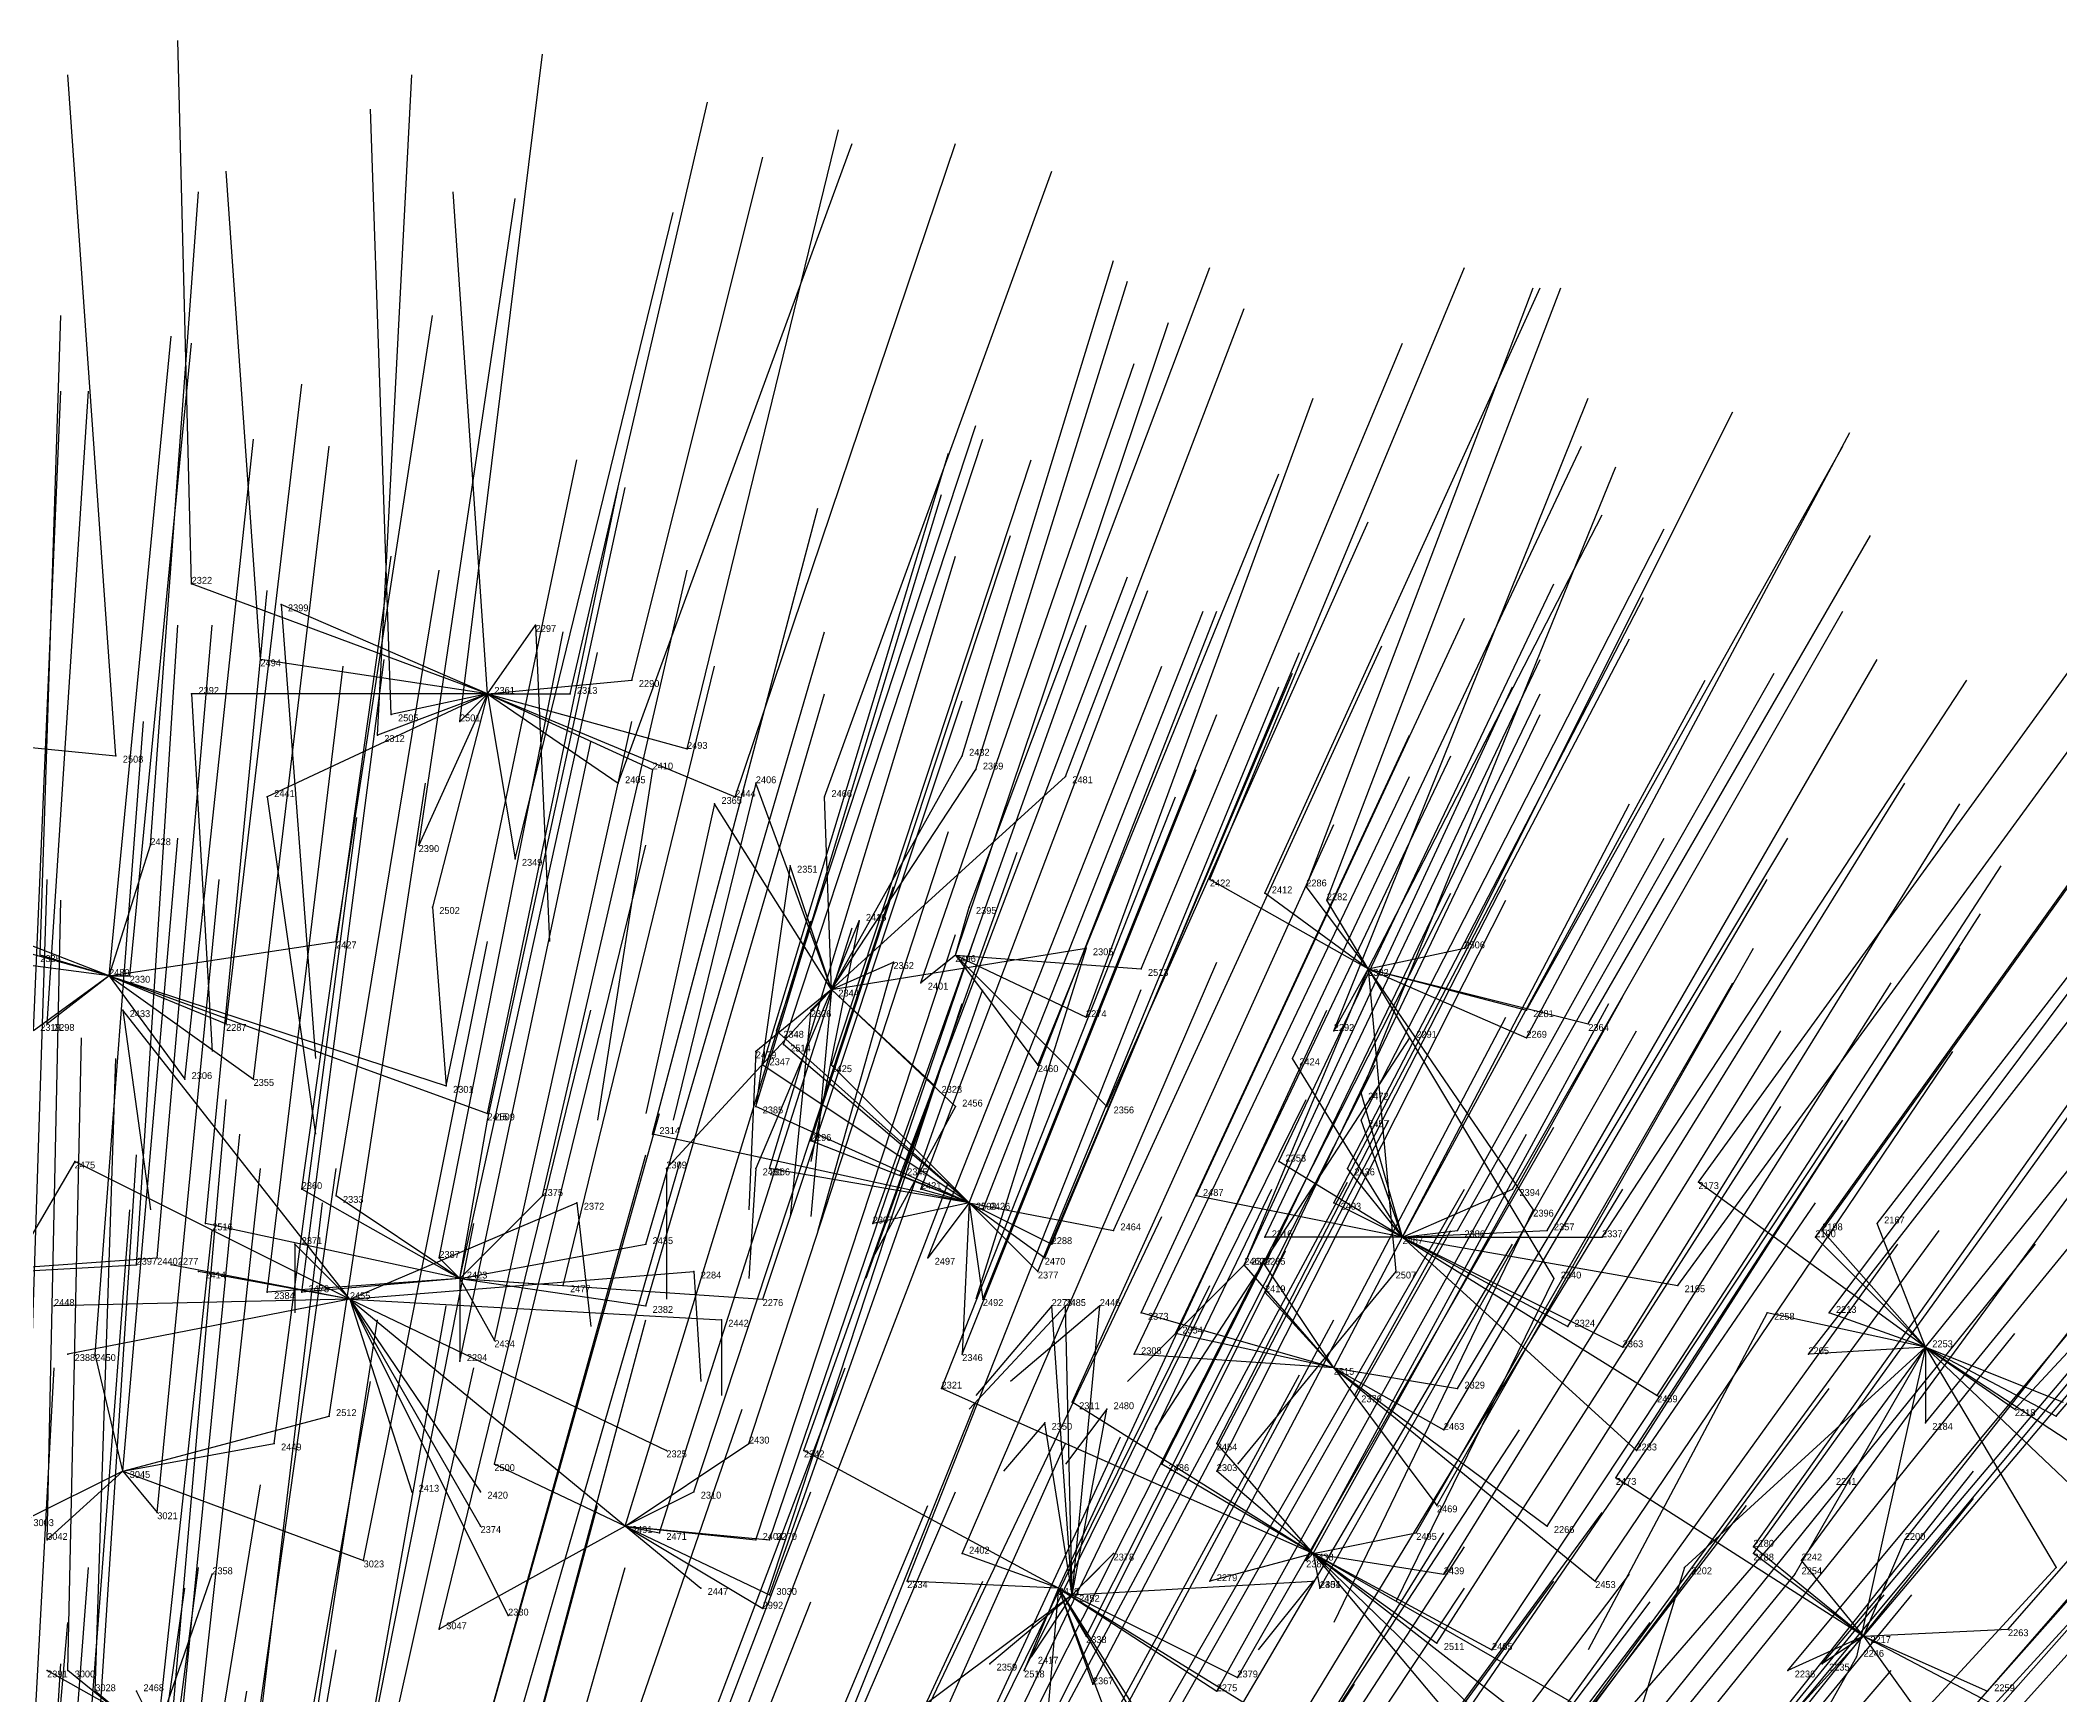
# Model space of a CAD drawing. Extents: x -0.5 to 0.59, y -0.5 to 0.58.
# Drawn here: x 0.021 to 0.3145, y 0.3355 to 0.576 of the extents above; entities that cross this region are included whole.
import ezdxf

# ---------------------------------------------------------------- set-up
doc = ezdxf.new("R2010")
doc.units = 0
for name, color, linetype in [('Facilities', 3, 'CONTINUOUS'), ('Facilities_lines', 3, 'CONTINUOUS'), ('Normals', 1, 'CONTINUOUS'), ('Source_points', 5, 'CONTINUOUS'), ('Text', 3, 'CONTINUOUS')]:
    doc.layers.add(name, color=color, linetype=linetype)

msp = doc.modelspace()

# ---------------------------------------------------------------- linework, layer by layer
at = {"layer": 'Facilities', "color": 3}
for p in [(0.086, 0.481, -1.222), (0.154, 0.443, -1.171), (0.214, 0.441, -1.25), (0.031, 0.44, -1.103), (0.136, 0.438, -1.25), (0.156, 0.407, -1.09), (0.219, 0.402, -1.144), (0.082, 0.396, -1.011), (0.066, 0.393, -1.25), (0.295, 0.386, -1.216), (0.209, 0.383, -1.089), (0.033, 0.368, -0.923), (0.106, 0.36, -0.939), (0.206, 0.356, -1.028), (0.169, 0.351, -0.973), (0.171, 0.35, -1.25), (0.286, 0.344, -1.119)]:
    msp.add_point(p, dxfattribs=at)
at = {"layer": 'Facilities_lines', "color": 3}
for p, q in [((0.086, 0.481, -1.222), (0.043, 0.497, -1.25)), ((0.086, 0.481, -1.222), (0.056, 0.494, -1.25)), ((0.086, 0.481, -1.222), (0.093, 0.491, -1.25)), ((0.086, 0.481, -1.222), (0.053, 0.486, -1.222)), ((0.086, 0.481, -1.222), (0.107, 0.483, -1.237)), ((0.086, 0.481, -1.222), (0.043, 0.481, -1.25)), ((0.086, 0.481, -1.222), (0.054, 0.466, -1.25)), ((0.086, 0.481, -1.222), (0.07, 0.475, -1.2)), ((0.086, 0.481, -1.222), (0.072, 0.478, -1.208)), ((0.086, 0.481, -1.222), (0.076, 0.459, -1.163)), ((0.086, 0.481, -1.222), (0.078, 0.45, -1.25)), ((0.086, 0.481, -1.222), (0.082, 0.477, -1.21)), ((0.086, 0.481, -1.222), (0.09, 0.457, -1.164)), ((0.086, 0.481, -1.222), (0.098, 0.481, -1.228)), ((0.086, 0.481, -1.222), (0.105, 0.468, -1.199)), ((0.086, 0.481, -1.222), (0.11, 0.47, -1.25)), ((0.086, 0.481, -1.222), (0.122, 0.466, -1.205)), ((0.086, 0.481, -1.222), (0.115, 0.473, -1.218)), ((-0.009, 0.476, -1.19), (0.032, 0.472, -1.182)), ((0.136, 0.438, -1.25), (0.155, 0.472, -1.242)), ((0.136, 0.438, -1.25), (0.157, 0.47, -1.24)), ((0.136, 0.438, -1.25), (0.125, 0.468, -1.25)), ((0.136, 0.438, -1.25), (0.17, 0.469, -1.247)), ((0.136, 0.438, -1.25), (0.119, 0.465, -1.25)), ((0.136, 0.438, -1.25), (0.135, 0.466, -1.214)), ((0.031, 0.44, -1.103), (0.037, 0.459, -1.151)), ((0.136, 0.438, -1.25), (0.13, 0.456, -1.25)), ((0.031, 0.44, -1.103), (-0.005, 0.454, -1.134)), ((0.214, 0.441, -1.25), (0.191, 0.454, -1.231)), ((0.214, 0.441, -1.25), (0.199, 0.452, -1.236)), ((0.214, 0.441, -1.25), (0.205, 0.453, -1.243)), ((0.154, 0.443, -1.171), (0.156, 0.45, -1.191)), ((0.214, 0.441, -1.25), (0.208, 0.451, -1.242)), ((0.031, 0.44, -1.103), (-0.022, 0.447, -1.119)), ((0.031, 0.44, -1.103), (0.006, 0.447, -1.117)), ((0.136, 0.438, -1.25), (0.14, 0.448, -1.25)), ((0.031, 0.44, -1.103), (0.064, 0.445, -1.123)), ((0.136, 0.438, -1.25), (0.173, 0.444, -1.25)), ((0.214, 0.441, -1.25), (0.228, 0.444, -1.248)), ((0.031, 0.44, -1.103), (0.021, 0.443, -1.108)), ((0.136, 0.438, -1.25), (0.145, 0.442, -1.25)), ((0.154, 0.443, -1.171), (0.149, 0.439, -1.158)), ((0.154, 0.443, -1.171), (0.173, 0.434, -1.169)), ((0.154, 0.443, -1.171), (0.176, 0.421, -1.14)), ((0.154, 0.443, -1.171), (0.166, 0.427, -1.145)), ((0.154, 0.443, -1.171), (0.181, 0.441, -1.192)), ((0.214, 0.441, -1.25), (0.196, 0.398, -1.25)), ((0.214, 0.441, -1.25), (0.209, 0.432, -1.2)), ((0.214, 0.441, -1.25), (0.237, 0.431, -1.23)), ((0.214, 0.441, -1.25), (0.237, 0.435, -1.238)), ((0.214, 0.441, -1.25), (0.22, 0.431, -1.25)), ((0.214, 0.441, -1.25), (0.241, 0.396, -1.25)), ((0.214, 0.441, -1.25), (0.246, 0.433, -1.25)), ((0.214, 0.441, -1.25), (0.238, 0.406, -1.25)), ((0.214, 0.441, -1.25), (0.218, 0.397, -1.25)), ((0.031, 0.44, -1.103), (0.02, 0.432, -1.081)), ((0.031, 0.44, -1.103), (0.022, 0.433, -1.084)), ((0.031, 0.44, -1.103), (0.048, 0.433, -1.089)), ((0.031, 0.44, -1.103), (0.042, 0.425, -1.069)), ((0.031, 0.44, -1.103), (0.034, 0.44, -1.103)), ((0.031, 0.44, -1.103), (0.08, 0.424, -1.078)), ((0.031, 0.44, -1.103), (0.086, 0.42, -1.071)), ((0.031, 0.44, -1.103), (0.052, 0.425, -1.069)), ((0.136, 0.438, -1.25), (0.112, 0.412, -1.25)), ((0.136, 0.438, -1.25), (0.125, 0.412, -1.25)), ((0.136, 0.438, -1.25), (0.125, 0.429, -1.25)), ((0.136, 0.438, -1.25), (0.133, 0.435, -1.25)), ((0.136, 0.438, -1.25), (0.151, 0.424, -1.25)), ((0.136, 0.438, -1.25), (0.154, 0.421, -1.25)), ((0.066, 0.393, -1.25), (0.033, 0.435, -1.25)), ((0.156, 0.407, -1.09), (0.128, 0.432, -1.126)), ((0.156, 0.407, -1.09), (0.129, 0.43, -1.122)), ((0.156, 0.407, -1.09), (0.126, 0.427, -1.114)), ((0.156, 0.407, -1.09), (0.136, 0.427, -1.12)), ((0.219, 0.402, -1.144), (0.203, 0.428, -1.184)), ((0.219, 0.402, -1.144), (0.213, 0.423, -1.183)), ((0.156, 0.407, -1.09), (0.125, 0.421, -1.097)), ((0.082, 0.396, -1.011), (0.086, 0.419, -1.07)), ((0.156, 0.407, -1.09), (0.11, 0.417, -1.08)), ((0.219, 0.402, -1.144), (0.213, 0.419, -1.175)), ((0.156, 0.407, -1.09), (0.133, 0.416, -1.092)), ((0.066, 0.393, -1.25), (0.026, 0.413, -1.25)), ((0.156, 0.407, -1.09), (0.127, 0.412, -1.077)), ((0.156, 0.407, -1.09), (0.146, 0.411, -1.091)), ((0.219, 0.402, -1.144), (0.201, 0.413, -1.149)), ((0.219, 0.402, -1.144), (0.211, 0.412, -1.158)), ((0.082, 0.396, -1.011), (0.059, 0.409, -1.033)), ((0.082, 0.396, -1.011), (0.064, 0.408, -1.032)), ((0.082, 0.396, -1.011), (0.094, 0.408, -1.048)), ((0.156, 0.407, -1.09), (0.149, 0.409, -1.089)), ((0.219, 0.402, -1.144), (0.189, 0.408, -1.125)), ((0.219, 0.402, -1.144), (0.235, 0.409, -1.18)), ((0.295, 0.386, -1.216), (0.262, 0.41, -1.215)), ((0.066, 0.393, -1.25), (0.099, 0.407, -1.25)), ((0.156, 0.407, -1.09), (0.142, 0.404, -1.07)), ((0.156, 0.407, -1.09), (0.15, 0.399, -1.065)), ((0.156, 0.407, -1.09), (0.155, 0.385, -1.036)), ((0.156, 0.407, -1.09), (0.168, 0.401, -1.087)), ((0.156, 0.407, -1.09), (0.166, 0.397, -1.075)), ((0.156, 0.407, -1.09), (0.158, 0.406, -1.09)), ((0.156, 0.407, -1.09), (0.177, 0.403, -1.101)), ((0.156, 0.407, -1.09), (0.167, 0.399, -1.08)), ((0.156, 0.407, -1.09), (0.158, 0.393, -1.058)), ((0.219, 0.402, -1.144), (0.209, 0.407, -1.143)), ((0.082, 0.396, -1.011), (0.045, 0.404, -1.016)), ((0.219, 0.402, -1.144), (0.24, 0.403, -1.173)), ((0.219, 0.402, -1.144), (0.227, 0.403, -1.156)), ((0.295, 0.386, -1.216), (0.28, 0.403, -1.25)), ((0.295, 0.386, -1.216), (0.288, 0.404, -1.241)), ((0.066, 0.393, -1.25), (0.058, 0.401, -1.25)), ((0.082, 0.396, -1.011), (0.109, 0.401, -1.04)), ((0.219, 0.402, -1.144), (0.199, 0.402, -1.122)), ((0.219, 0.402, -1.144), (0.256, 0.379, -1.142)), ((0.219, 0.402, -1.144), (0.253, 0.371, -1.123)), ((0.219, 0.402, -1.144), (0.259, 0.395, -1.18)), ((0.219, 0.402, -1.144), (0.243, 0.389, -1.147)), ((0.219, 0.402, -1.144), (0.248, 0.402, -1.181)), ((0.219, 0.402, -1.144), (0.251, 0.386, -1.152)), ((0.295, 0.386, -1.216), (0.279, 0.402, -1.223)), ((-0.019, 0.395, -0.99), (0.038, 0.399, -1.002)), ((-0.019, 0.395, -0.99), (0.035, 0.398, -0.999)), ((0.066, 0.393, -1.25), (0.04, 0.398, -1.25)), ((0.066, 0.393, -1.25), (0.044, 0.397, -1.25)), ((0.066, 0.393, -1.25), (0.116, 0.397, -1.25)), ((0.082, 0.396, -1.011), (0.079, 0.399, -1.017)), ((0.209, 0.383, -1.089), (0.196, 0.398, -1.109)), ((0.209, 0.383, -1.089), (0.199, 0.398, -1.112)), ((0.082, 0.396, -1.011), (0.054, 0.394, -0.994)), ((0.082, 0.396, -1.011), (0.059, 0.394, -0.997)), ((0.082, 0.396, -1.011), (0.126, 0.393, -1.031)), ((0.082, 0.396, -1.011), (0.082, 0.384, -0.982)), ((0.082, 0.396, -1.011), (0.109, 0.392, -1.017)), ((0.082, 0.396, -1.011), (0.087, 0.387, -0.99)), ((0.082, 0.396, -1.011), (0.097, 0.395, -1.017)), ((0.209, 0.383, -1.089), (0.199, 0.394, -1.103)), ((0.066, 0.393, -1.25), (0.023, 0.392, -1.25)), ((0.066, 0.393, -1.25), (0.025, 0.385, -1.25)), ((0.066, 0.393, -1.25), (0.085, 0.36, -1.25)), ((0.066, 0.393, -1.25), (0.089, 0.347, -1.25)), ((0.066, 0.393, -1.25), (0.075, 0.365, -1.25)), ((0.066, 0.393, -1.25), (0.112, 0.371, -1.25)), ((0.066, 0.393, -1.25), (0.12, 0.39, -1.25)), ((0.066, 0.393, -1.25), (0.117, 0.351, -1.25)), ((0.066, 0.393, -1.25), (0.085, 0.365, -1.25)), ((0.171, 0.35, -1.25), (0.168, 0.392, -1.25)), ((0.171, 0.35, -1.25), (0.17, 0.392, -1.25)), ((0.171, 0.35, -1.25), (0.175, 0.392, -1.25)), ((0.209, 0.383, -1.089), (0.181, 0.391, -1.077)), ((0.295, 0.386, -1.216), (0.272, 0.391, -1.25)), ((0.295, 0.386, -1.216), (0.281, 0.391, -1.205)), ((0.209, 0.383, -1.089), (0.186, 0.388, -1.077)), ((0.033, 0.368, -0.923), (0.029, 0.385, -0.964)), ((0.209, 0.383, -1.089), (0.18, 0.385, -1.063)), ((0.295, 0.386, -1.216), (0.26, 0.354, -1.25)), ((0.295, 0.386, -1.216), (0.276, 0.353, -1.25)), ((0.295, 0.386, -1.216), (0.278, 0.385, -1.187)), ((0.295, 0.386, -1.216), (0.281, 0.367, -1.25)), ((0.295, 0.386, -1.216), (0.285, 0.341, -1.25)), ((0.295, 0.386, -1.216), (0.295, 0.375, -1.193)), ((0.295, 0.386, -1.216), (0.308, 0.377, -1.25)), ((0.295, 0.386, -1.216), (0.315, 0.378, -1.25)), ((0.295, 0.386, -1.216), (0.334, 0.349, -1.25)), ((0.295, 0.386, -1.216), (0.321, 0.369, -1.223)), ((0.295, 0.386, -1.216), (0.314, 0.376, -1.224)), ((0.295, 0.386, -1.216), (0.314, 0.354, -1.25)), ((0.209, 0.383, -1.089), (0.24, 0.36, -1.082)), ((0.209, 0.383, -1.089), (0.247, 0.352, -1.075)), ((0.209, 0.383, -1.089), (0.212, 0.379, -1.085)), ((0.209, 0.383, -1.089), (0.224, 0.363, -1.066)), ((0.209, 0.383, -1.089), (0.227, 0.38, -1.107)), ((0.209, 0.383, -1.089), (0.225, 0.374, -1.091)), ((0.206, 0.356, -1.028), (0.152, 0.38, -1.023)), ((0.033, 0.368, -0.923), (0.063, 0.376, -0.954)), ((0.206, 0.356, -1.028), (0.171, 0.378, -1.036)), ((0.171, 0.35, -1.25), (0.176, 0.377, -1.25)), ((0.171, 0.35, -1.25), (0.167, 0.375, -1.25)), ((0.033, 0.368, -0.923), (0.055, 0.372, -0.939)), ((0.106, 0.36, -0.939), (0.124, 0.372, -0.981)), ((0.169, 0.351, -0.973), (0.132, 0.371, -0.983)), ((0.206, 0.356, -1.028), (0.192, 0.372, -1.046)), ((0.033, 0.368, -0.923), (0.019, 0.361, -0.903)), ((0.033, 0.368, -0.923), (0.022, 0.358, -0.897)), ((0.033, 0.368, -0.923), (0.038, 0.362, -0.909)), ((0.033, 0.368, -0.923), (0.068, 0.355, -0.903)), ((0.106, 0.36, -0.939), (0.087, 0.369, -0.947)), ((0.206, 0.356, -1.028), (0.184, 0.369, -1.03)), ((0.206, 0.356, -1.028), (0.192, 0.368, -1.038)), ((0.286, 0.344, -1.119), (0.25, 0.367, -1.109)), ((0.106, 0.36, -0.939), (0.116, 0.365, -0.957)), ((0.106, 0.36, -0.939), (0.079, 0.345, -0.886)), ((0.106, 0.36, -0.939), (0.127, 0.358, -0.951)), ((0.106, 0.36, -0.939), (0.125, 0.358, -0.948)), ((0.106, 0.36, -0.939), (0.111, 0.359, -0.939)), ((0.106, 0.36, -0.939), (0.126, 0.348, -0.926)), ((0.106, 0.36, -0.939), (0.127, 0.35, -0.932)), ((0.206, 0.356, -1.028), (0.221, 0.359, -1.053)), ((0.169, 0.351, -0.973), (0.155, 0.356, -0.972)), ((0.171, 0.35, -1.25), (0.177, 0.356, -1.25)), ((0.206, 0.356, -1.028), (0.191, 0.352, -1.002)), ((0.206, 0.356, -1.028), (0.205, 0.355, -1.024)), ((0.206, 0.356, -1.028), (0.237, 0.326, -1.007)), ((0.206, 0.356, -1.028), (0.253, 0.329, -1.037)), ((0.206, 0.356, -1.028), (0.207, 0.351, -1.019)), ((0.206, 0.356, -1.028), (0.227, 0.331, -1.002)), ((0.206, 0.356, -1.028), (0.225, 0.353, -1.047)), ((0.206, 0.356, -1.028), (0.232, 0.342, -1.033)), ((0.206, 0.356, -1.028), (0.242, 0.328, -1.02)), ((0.206, 0.356, -1.028), (0.224, 0.343, -1.024)), ((0.286, 0.344, -1.119), (0.27, 0.357, -1.12)), ((0.286, 0.344, -1.119), (0.27, 0.356, -1.117)), ((0.286, 0.344, -1.119), (0.292, 0.358, -1.155)), ((0.038, 0.33, -1.25), (0.046, 0.353, -1.25)), ((0.286, 0.344, -1.119), (0.277, 0.355, -1.126)), ((0.171, 0.35, -1.25), (0.12, 0.312, -1.25)), ((0.169, 0.351, -0.973), (0.147, 0.352, -0.953)), ((0.171, 0.35, -1.25), (0.159, 0.34, -1.25)), ((0.169, 0.351, -0.973), (0.164, 0.339, -0.94)), ((0.171, 0.35, -1.25), (0.165, 0.341, -1.25)), ((0.169, 0.351, -0.973), (0.167, 0.328, -0.92)), ((0.169, 0.351, -0.973), (0.203, 0.33, -0.969)), ((0.169, 0.351, -0.973), (0.192, 0.336, -0.968)), ((0.169, 0.351, -0.973), (0.173, 0.344, -0.962)), ((0.169, 0.351, -0.973), (0.174, 0.337, -0.948)), ((0.169, 0.351, -0.973), (0.195, 0.338, -0.976)), ((0.169, 0.351, -0.973), (0.182, 0.329, -0.939)), ((0.169, 0.351, -0.973), (0.18, 0.322, -0.922)), ((0.169, 0.351, -0.973), (0.188, 0.321, -0.929)), ((0.171, 0.35, -1.25), (0.206, 0.352, -1.25)), ((0.286, 0.344, -1.119), (0.275, 0.339, -1.091)), ((0.286, 0.344, -1.119), (0.276, 0.333, -1.081)), ((0.286, 0.344, -1.119), (0.28, 0.34, -1.102)), ((0.286, 0.344, -1.119), (0.307, 0.345, -1.153)), ((0.286, 0.344, -1.119), (0.306, 0.316, -1.101)), ((0.286, 0.344, -1.119), (0.305, 0.334, -1.13)), ((0.286, 0.344, -1.119), (0.304, 0.336, -1.134)), ((0.038, 0.33, -1.25), (0.022, 0.339, -1.25)), ((0.041, 0.326, -0.82), (0.025, 0.339, -0.849)), ((0.041, 0.326, -0.82), (0.029, 0.336, -0.843)), ((0.038, 0.33, -1.25), (0.035, 0.336, -1.25))]:
    msp.add_line(p, q, dxfattribs=at)
at = {"layer": 'Normals', "color": 1}
for p, q in [((0.043, 0.497, -1.25), (0.041, 0.576, -1.311)), ((0.082, 0.477, -1.21), (0.094, 0.574, -1.233)), ((0.032, 0.472, -1.182), (0.025, 0.571, -1.175)), ((0.07, 0.475, -1.2), (0.075, 0.571, -1.227)), ((0.098, 0.481, -1.228), (0.118, 0.567, -1.274)), ((0.072, 0.478, -1.208), (0.069, 0.566, -1.254)), ((0.105, 0.468, -1.199), (0.139, 0.561, -1.189)), ((0.115, 0.473, -1.218), (0.137, 0.563, -1.256)), ((0.122, 0.466, -1.205), (0.154, 0.561, -1.203)), ((0.107, 0.483, -1.237), (0.126, 0.559, -1.299)), ((0.053, 0.486, -1.222), (0.048, 0.557, -1.292)), ((0.135, 0.466, -1.214), (0.168, 0.557, -1.239)), ((0.037, 0.459, -1.151), (0.044, 0.554, -1.119)), ((0.076, 0.459, -1.163), (0.09, 0.553, -1.132)), ((0.086, 0.481, -1.222), (0.081, 0.554, -1.291)), ((0.09, 0.457, -1.164), (0.113, 0.551, -1.138)), ((0.155, 0.472, -1.242), (0.177, 0.544, -1.308)), ((0.156, 0.45, -1.191), (0.191, 0.543, -1.179)), ((0.191, 0.454, -1.231), (0.228, 0.543, -1.254)), ((0.157, 0.47, -1.24), (0.179, 0.541, -1.307)), ((0.199, 0.452, -1.236), (0.239, 0.54, -1.263)), ((0.205, 0.453, -1.243), (0.238, 0.54, -1.281)), ((0.208, 0.451, -1.242), (0.242, 0.54, -1.272)), ((0.021, 0.443, -1.108), (0.024, 0.536, -1.071)), ((0.064, 0.445, -1.123), (0.078, 0.536, -1.086)), ((0.154, 0.443, -1.171), (0.185, 0.535, -1.148)), ((0.17, 0.469, -1.247), (0.196, 0.537, -1.316)), ((0.031, 0.44, -1.103), (0.04, 0.533, -1.066)), ((0.034, 0.44, -1.103), (0.043, 0.532, -1.066)), ((0.181, 0.441, -1.192), (0.219, 0.532, -1.18)), ((0.149, 0.439, -1.158), (0.18, 0.529, -1.129)), ((0.048, 0.433, -1.089), (0.059, 0.526, -1.053)), ((0.02, 0.432, -1.081), (0.024, 0.525, -1.044)), ((0.022, 0.433, -1.084), (0.028, 0.525, -1.046)), ((0.173, 0.434, -1.169), (0.206, 0.524, -1.139)), ((0.209, 0.432, -1.2), (0.246, 0.524, -1.188)), ((0.128, 0.432, -1.126), (0.157, 0.52, -1.089)), ((0.228, 0.444, -1.248), (0.267, 0.522, -1.297)), ((0.042, 0.425, -1.069), (0.052, 0.518, -1.032)), ((0.052, 0.425, -1.069), (0.063, 0.517, -1.033)), ((0.129, 0.43, -1.122), (0.158, 0.518, -1.085)), ((0.203, 0.428, -1.184), (0.245, 0.517, -1.166)), ((0.237, 0.431, -1.23), (0.284, 0.519, -1.241)), ((0.237, 0.435, -1.238), (0.283, 0.517, -1.273)), ((0.08, 0.424, -1.078), (0.099, 0.515, -1.042)), ((0.126, 0.427, -1.114), (0.153, 0.516, -1.077)), ((0.136, 0.427, -1.12), (0.165, 0.515, -1.083)), ((0.213, 0.423, -1.183), (0.25, 0.514, -1.165)), ((0.086, 0.419, -1.07), (0.106, 0.511, -1.035)), ((0.086, 0.42, -1.071), (0.105, 0.511, -1.036)), ((0.166, 0.427, -1.145), (0.201, 0.513, -1.109)), ((0.11, 0.417, -1.08), (0.134, 0.508, -1.043)), ((0.125, 0.421, -1.097), (0.152, 0.51, -1.06)), ((0.176, 0.421, -1.14), (0.214, 0.506, -1.104)), ((0.213, 0.419, -1.175), (0.257, 0.505, -1.149)), ((0.214, 0.441, -1.25), (0.248, 0.507, -1.317)), ((0.133, 0.416, -1.092), (0.162, 0.504, -1.055)), ((0.246, 0.433, -1.25), (0.287, 0.504, -1.306)), ((0.059, 0.409, -1.033), (0.072, 0.501, -0.996)), ((0.064, 0.408, -1.032), (0.079, 0.499, -0.995)), ((0.094, 0.408, -1.048), (0.115, 0.499, -1.011)), ((0.127, 0.412, -1.077), (0.154, 0.501, -1.04)), ((0.045, 0.404, -1.016), (0.054, 0.496, -0.978)), ((0.146, 0.411, -1.091), (0.179, 0.498, -1.053)), ((0.149, 0.409, -1.089), (0.182, 0.496, -1.051)), ((0.201, 0.413, -1.149), (0.241, 0.497, -1.113)), ((0.056, 0.494, -1.25), (0.061, 0.428, -1.174)), ((0.211, 0.412, -1.158), (0.254, 0.495, -1.121)), ((0.035, 0.398, -0.999), (0.041, 0.491, -0.962)), ((0.038, 0.399, -1.002), (0.046, 0.491, -0.964)), ((0.093, 0.491, -1.25), (0.095, 0.445, -1.161)), ((0.142, 0.404, -1.07), (0.173, 0.491, -1.032)), ((0.156, 0.407, -1.09), (0.19, 0.493, -1.052)), ((0.158, 0.406, -1.09), (0.192, 0.493, -1.053)), ((0.189, 0.408, -1.125), (0.228, 0.492, -1.088)), ((0.235, 0.409, -1.18), (0.283, 0.493, -1.152)), ((0.079, 0.399, -1.017), (0.097, 0.49, -0.98)), ((0.109, 0.401, -1.04), (0.135, 0.49, -1.001)), ((0.177, 0.403, -1.101), (0.216, 0.488, -1.064)), ((0.209, 0.407, -1.143), (0.252, 0.489, -1.106)), ((0.262, 0.41, -1.215), (0.32, 0.49, -1.202)), ((0.054, 0.394, -0.994), (0.065, 0.485, -0.955)), ((0.059, 0.394, -0.997), (0.071, 0.486, -0.959)), ((0.082, 0.396, -1.011), (0.102, 0.487, -0.974)), ((0.097, 0.395, -1.017), (0.119, 0.485, -0.98)), ((0.15, 0.399, -1.065), (0.184, 0.485, -1.027)), ((0.168, 0.401, -1.087), (0.204, 0.487, -1.049)), ((0.199, 0.402, -1.122), (0.239, 0.486, -1.085)), ((0.24, 0.403, -1.173), (0.288, 0.486, -1.144)), ((0.166, 0.397, -1.075), (0.201, 0.482, -1.037)), ((0.167, 0.399, -1.08), (0.203, 0.484, -1.042)), ((0.196, 0.398, -1.109), (0.235, 0.482, -1.072)), ((0.219, 0.402, -1.144), (0.263, 0.483, -1.107)), ((0.227, 0.403, -1.156), (0.273, 0.484, -1.119)), ((0.248, 0.402, -1.181), (0.301, 0.483, -1.155)), ((0.279, 0.402, -1.223), (0.337, 0.483, -1.212)), ((0.28, 0.403, -1.25), (0.338, 0.484, -1.254)), ((0.288, 0.404, -1.241), (0.349, 0.483, -1.241)), ((0.043, 0.481, -1.25), (0.046, 0.429, -1.165)), ((0.109, 0.392, -1.017), (0.135, 0.481, -0.979)), ((0.126, 0.393, -1.031), (0.155, 0.48, -0.993)), ((0.199, 0.398, -1.112), (0.239, 0.481, -1.075)), ((0.029, 0.385, -0.964), (0.036, 0.477, -0.926)), ((0.087, 0.387, -0.99), (0.107, 0.477, -0.953)), ((0.158, 0.393, -1.058), (0.192, 0.478, -1.019)), ((0.199, 0.394, -1.103), (0.239, 0.478, -1.066)), ((0.082, 0.384, -0.982), (0.101, 0.474, -0.944)), ((0.181, 0.391, -1.077), (0.22, 0.475, -1.039)), ((0.259, 0.395, -1.18), (0.316, 0.473, -1.156)), ((0.11, 0.47, -1.25), (0.102, 0.419, -1.164)), ((0.155, 0.385, -1.036), (0.189, 0.47, -0.998)), ((0.186, 0.388, -1.077), (0.226, 0.472, -1.039)), ((0.281, 0.391, -1.205), (0.34, 0.47, -1.187)), ((0.063, 0.376, -0.954), (0.077, 0.468, -0.915)), ((0.125, 0.468, -1.25), (0.113, 0.419, -1.164)), ((0.18, 0.385, -1.063), (0.22, 0.469, -1.026)), ((0.243, 0.389, -1.147), (0.292, 0.468, -1.11)), ((0.054, 0.466, -1.25), (0.061, 0.417, -1.163)), ((0.119, 0.465, -1.25), (0.109, 0.42, -1.161)), ((0.152, 0.38, -1.023), (0.186, 0.466, -0.985)), ((0.209, 0.383, -1.089), (0.252, 0.465, -1.052)), ((0.251, 0.386, -1.152), (0.3, 0.465, -1.114)), ((0.055, 0.372, -0.939), (0.067, 0.463, -0.901)), ((0.124, 0.372, -0.981), (0.153, 0.461, -0.945)), ((0.171, 0.378, -1.036), (0.209, 0.462, -0.999)), ((0.278, 0.385, -1.187), (0.338, 0.462, -1.165)), ((0.295, 0.386, -1.216), (0.357, 0.463, -1.201)), ((0.033, 0.368, -0.923), (0.041, 0.46, -0.885)), ((0.087, 0.369, -0.947), (0.109, 0.459, -0.909)), ((0.132, 0.371, -0.983), (0.163, 0.458, -0.946)), ((0.212, 0.379, -1.085), (0.257, 0.46, -1.048)), ((0.227, 0.38, -1.107), (0.275, 0.46, -1.069)), ((0.13, 0.456, -1.25), (0.125, 0.421, -1.156)), ((0.256, 0.379, -1.142), (0.306, 0.456, -1.104)), ((0.019, 0.361, -0.903), (0.022, 0.454, -0.866)), ((0.038, 0.362, -0.909), (0.047, 0.454, -0.872)), ((0.116, 0.365, -0.957), (0.145, 0.453, -0.919)), ((0.184, 0.369, -1.03), (0.226, 0.452, -0.993)), ((0.192, 0.372, -1.046), (0.234, 0.454, -1.008)), ((0.225, 0.374, -1.091), (0.272, 0.454, -1.054)), ((0.314, 0.376, -1.224), (0.379, 0.452, -1.219)), ((0.022, 0.358, -0.897), (0.024, 0.451, -0.861)), ((0.078, 0.45, -1.25), (0.08, 0.424, -1.153)), ((0.192, 0.368, -1.038), (0.234, 0.451, -1.001)), ((0.295, 0.375, -1.193), (0.357, 0.451, -1.175)), ((0.106, 0.36, -0.939), (0.133, 0.448, -0.9)), ((0.111, 0.359, -0.939), (0.139, 0.447, -0.9)), ((0.14, 0.448, -1.25), (0.133, 0.413, -1.157)), ((0.253, 0.371, -1.123), (0.303, 0.449, -1.085)), ((0.068, 0.355, -0.903), (0.086, 0.445, -0.865)), ((0.125, 0.358, -0.948), (0.154, 0.446, -0.911)), ((0.127, 0.358, -0.951), (0.157, 0.446, -0.913)), ((0.173, 0.444, -1.25), (0.157, 0.393, -1.166)), ((0.224, 0.363, -1.066), (0.27, 0.444, -1.029)), ((0.25, 0.367, -1.109), (0.3, 0.444, -1.072)), ((0.308, 0.377, -1.25), (0.371, 0.445, -1.288)), ((0.145, 0.442, -1.25), (0.134, 0.403, -1.159)), ((0.155, 0.356, -0.972), (0.192, 0.442, -0.935)), ((0.127, 0.35, -0.932), (0.158, 0.438, -0.895)), ((0.136, 0.438, -1.25), (0.133, 0.405, -1.155)), ((0.147, 0.352, -0.953), (0.181, 0.438, -0.916)), ((0.221, 0.359, -1.053), (0.267, 0.439, -1.017)), ((0.24, 0.36, -1.082), (0.29, 0.439, -1.046)), ((0.033, 0.435, -1.25), (0.037, 0.406, -1.154)), ((0.079, 0.345, -0.886), (0.101, 0.435, -0.848)), ((0.126, 0.348, -0.926), (0.155, 0.436, -0.888)), ((0.133, 0.435, -1.25), (0.13, 0.405, -1.155)), ((0.169, 0.351, -0.973), (0.208, 0.435, -0.937)), ((0.205, 0.355, -1.024), (0.249, 0.436, -0.987)), ((0.206, 0.356, -1.028), (0.251, 0.437, -0.991)), ((0.191, 0.352, -1.002), (0.234, 0.434, -0.965)), ((0.207, 0.351, -1.019), (0.253, 0.432, -0.982)), ((0.225, 0.353, -1.047), (0.274, 0.432, -1.01)), ((0.27, 0.357, -1.12), (0.324, 0.433, -1.083)), ((0.292, 0.358, -1.155), (0.351, 0.433, -1.125)), ((0.025, 0.339, -0.849), (0.027, 0.431, -0.812)), ((0.125, 0.429, -1.25), (0.124, 0.406, -1.153)), ((0.22, 0.431, -1.25), (0.183, 0.374, -1.177)), ((0.247, 0.352, -1.075), (0.299, 0.429, -1.037)), ((0.27, 0.356, -1.117), (0.324, 0.431, -1.079)), ((0.277, 0.355, -1.126), (0.332, 0.43, -1.089)), ((0.029, 0.336, -0.843), (0.032, 0.428, -0.805)), ((0.173, 0.344, -0.962), (0.215, 0.427, -0.925)), ((0.151, 0.424, -1.25), (0.141, 0.396, -1.155)), ((0.04, 0.33, -0.831), (0.048, 0.422, -0.792)), ((0.086, 0.331, -0.854), (0.111, 0.42, -0.817)), ((0.154, 0.421, -1.25), (0.142, 0.399, -1.153)), ((0.164, 0.339, -0.94), (0.205, 0.422, -0.902)), ((0.224, 0.343, -1.024), (0.274, 0.421, -0.986)), ((0.041, 0.326, -0.82), (0.05, 0.417, -0.782)), ((0.174, 0.337, -0.948), (0.217, 0.419, -0.911)), ((0.192, 0.336, -0.968), (0.237, 0.417, -0.929)), ((0.195, 0.338, -0.976), (0.241, 0.418, -0.938)), ((0.232, 0.342, -1.033), (0.283, 0.419, -0.995)), ((0.029, 0.322, -0.808), (0.035, 0.414, -0.77)), ((0.084, 0.324, -0.837), (0.109, 0.414, -0.801)), ((0.286, 0.344, -1.119), (0.346, 0.415, -1.082)), ((0.307, 0.345, -1.153), (0.368, 0.415, -1.118)), ((0.026, 0.413, -1.25), (0.019, 0.401, -1.151)), ((0.043, 0.321, -0.809), (0.053, 0.412, -0.77)), ((0.051, 0.32, -0.811), (0.064, 0.412, -0.773)), ((0.088, 0.323, -0.837), (0.114, 0.413, -0.801)), ((0.112, 0.412, -1.25), (0.112, 0.393, -1.152)), ((0.125, 0.412, -1.25), (0.124, 0.396, -1.151)), ((0.28, 0.34, -1.102), (0.34, 0.411, -1.064)), ((0.12, 0.324, -0.864), (0.153, 0.41, -0.825)), ((0.16, 0.326, -0.907), (0.2, 0.409, -0.869)), ((0.167, 0.328, -0.92), (0.211, 0.41, -0.883)), ((0.182, 0.329, -0.939), (0.228, 0.409, -0.902)), ((0.203, 0.33, -0.969), (0.251, 0.409, -0.93)), ((0.275, 0.339, -1.091), (0.334, 0.41, -1.053)), ((0.027, 0.314, -0.787), (0.034, 0.406, -0.749)), ((0.051, 0.315, -0.799), (0.062, 0.407, -0.76)), ((0.099, 0.407, -1.25), (0.101, 0.389, -1.152)), ((0.238, 0.406, -1.25), (0.209, 0.346, -1.175)), ((0.227, 0.331, -1.002), (0.279, 0.407, -0.965)), ((0.304, 0.336, -1.134), (0.366, 0.406, -1.097)), ((0.036, 0.311, -0.784), (0.046, 0.403, -0.746)), ((0.066, 0.313, -0.799), (0.084, 0.404, -0.762)), ((0.144, 0.321, -0.88), (0.184, 0.405, -0.843)), ((0.18, 0.322, -0.922), (0.226, 0.403, -0.886)), ((0.242, 0.328, -1.02), (0.297, 0.403, -0.982)), ((0.276, 0.333, -1.081), (0.335, 0.404, -1.043)), ((0.058, 0.401, -1.25), (0.058, 0.391, -1.15)), ((0.161, 0.318, -0.891), (0.202, 0.4, -0.852)), ((0.188, 0.321, -0.929), (0.235, 0.401, -0.892)), ((0.237, 0.326, -1.007), (0.291, 0.401, -0.969)), ((0.253, 0.329, -1.037), (0.311, 0.401, -0.999)), ((0.305, 0.334, -1.13), (0.367, 0.402, -1.092)), ((0.04, 0.398, -1.25), (0.04, 0.398, -1.15)), ((0.044, 0.397, -1.25), (0.044, 0.397, -1.15)), ((0.116, 0.397, -1.25), (0.117, 0.381, -1.151)), ((0.157, 0.316, -0.882), (0.199, 0.399, -0.844)), ((0.196, 0.398, -1.25), (0.179, 0.381, -1.153)), ((0.218, 0.397, -1.25), (0.195, 0.369, -1.156)), ((0.15, 0.312, -0.866), (0.191, 0.395, -0.828)), ((0.241, 0.396, -1.25), (0.218, 0.349, -1.165)), ((0.023, 0.392, -1.25), (0.023, 0.392, -1.15)), ((0.064, 0.302, -0.772), (0.08, 0.392, -0.732)), ((0.066, 0.393, -1.25), (0.066, 0.393, -1.15)), ((0.17, 0.392, -1.25), (0.156, 0.377, -1.152)), ((0.168, 0.392, -1.25), (0.157, 0.379, -1.151)), ((0.175, 0.392, -1.25), (0.162, 0.381, -1.152)), ((0.272, 0.391, -1.25), (0.246, 0.342, -1.167)), ((0.056, 0.299, -0.76), (0.07, 0.39, -0.722)), ((0.085, 0.3, -0.779), (0.109, 0.39, -0.743)), ((0.12, 0.39, -1.25), (0.12, 0.379, -1.151)), ((0.165, 0.308, -0.874), (0.209, 0.39, -0.836)), ((0.25, 0.316, -1.007), (0.308, 0.388, -0.969)), ((0.025, 0.385, -1.25), (0.025, 0.385, -1.15)), ((0.018, 0.29, -0.728), (0.023, 0.383, -0.691)), ((0.064, 0.293, -0.75), (0.084, 0.383, -0.712)), ((0.105, 0.296, -0.785), (0.138, 0.383, -0.748)), ((0.16, 0.301, -0.852), (0.204, 0.382, -0.814)), ((0.053, 0.29, -0.738), (0.069, 0.381, -0.7)), ((0.226, 0.306, -0.95), (0.281, 0.38, -0.912)), ((0.093, 0.29, -0.761), (0.123, 0.377, -0.723)), ((0.122, 0.291, -0.789), (0.157, 0.378, -0.753)), ((0.176, 0.377, -1.25), (0.17, 0.369, -1.151)), ((0.139, 0.289, -0.803), (0.178, 0.373, -0.765)), ((0.167, 0.375, -1.25), (0.161, 0.368, -1.15)), ((0.185, 0.296, -0.873), (0.236, 0.374, -0.837)), ((0.112, 0.371, -1.25), (0.112, 0.371, -1.15)), ((0.132, 0.287, -0.79), (0.17, 0.372, -0.753)), ((0.281, 0.367, -1.25), (0.242, 0.322, -1.17)), ((0.244, 0.295, -0.958), (0.302, 0.368, -0.92)), ((0.27, 0.297, -1.004), (0.331, 0.367, -0.967)), ((0.038, 0.274, -0.692), (0.053, 0.366, -0.655)), ((0.075, 0.365, -1.25), (0.075, 0.365, -1.15)), ((0.085, 0.365, -1.25), (0.085, 0.365, -1.15)), ((0.1, 0.279, -0.74), (0.133, 0.365, -0.702)), ((0.117, 0.279, -0.757), (0.154, 0.365, -0.72)), ((0.244, 0.292, -0.951), (0.302, 0.364, -0.913)), ((0.078, 0.274, -0.713), (0.102, 0.363, -0.674)), ((0.114, 0.277, -0.749), (0.15, 0.363, -0.713)), ((0.193, 0.287, -0.864), (0.248, 0.362, -0.827)), ((0.212, 0.289, -0.895), (0.269, 0.363, -0.859)), ((0.085, 0.36, -1.25), (0.085, 0.36, -1.15)), ((0.176, 0.28, -0.827), (0.225, 0.359, -0.789)), ((0.177, 0.356, -1.25), (0.173, 0.352, -1.15)), ((0.178, 0.28, -0.829), (0.228, 0.357, -0.791)), ((0.021, 0.261, -0.655), (0.028, 0.354, -0.619)), ((0.032, 0.262, -0.66), (0.044, 0.354, -0.623)), ((0.046, 0.353, -1.25), (0.046, 0.353, -1.15)), ((0.081, 0.266, -0.694), (0.106, 0.354, -0.656)), ((0.196, 0.279, -0.852), (0.252, 0.353, -0.816)), ((0.26, 0.354, -1.25), (0.252, 0.328, -1.154)), ((0.276, 0.353, -1.25), (0.254, 0.326, -1.156)), ((0.265, 0.285, -0.973), (0.327, 0.354, -0.936)), ((0.314, 0.354, -1.25), (0.28, 0.317, -1.163)), ((0.029, 0.259, -0.65), (0.042, 0.351, -0.614)), ((0.117, 0.351, -1.25), (0.117, 0.351, -1.15)), ((0.119, 0.268, -0.732), (0.158, 0.352, -0.695)), ((0.171, 0.35, -1.25), (0.171, 0.35, -1.15)), ((0.177, 0.274, -0.815), (0.228, 0.351, -0.778)), ((0.186, 0.277, -0.834), (0.241, 0.352, -0.797)), ((0.206, 0.352, -1.25), (0.198, 0.342, -1.151)), ((0.23, 0.278, -0.903), (0.289, 0.35, -0.866)), ((0.234, 0.278, -0.908), (0.293, 0.35, -0.871)), ((0.26, 0.282, -0.959), (0.321, 0.351, -0.921)), ((0.089, 0.347, -1.25), (0.089, 0.347, -1.15)), ((0.099, 0.263, -0.702), (0.133, 0.349, -0.664)), ((0.199, 0.275, -0.848), (0.255, 0.349, -0.811)), ((0.017, 0.254, -0.636), (0.025, 0.346, -0.599)), ((0.199, 0.272, -0.842), (0.255, 0.346, -0.806)), ((0.048, 0.25, -0.636), (0.064, 0.342, -0.6)), ((0.165, 0.341, -1.25), (0.165, 0.341, -1.15)), ((0.285, 0.341, -1.25), (0.272, 0.318, -1.154)), ((0.018, 0.247, -0.62), (0.024, 0.34, -0.583)), ((0.022, 0.339, -1.25), (0.022, 0.339, -1.15)), ((0.159, 0.34, -1.25), (0.159, 0.34, -1.15)), ((0.23, 0.269, -0.884), (0.29, 0.339, -0.846)), ((0.035, 0.336, -1.25), (0.035, 0.336, -1.15)), ((0.036, 0.244, -0.616), (0.051, 0.336, -0.58)), ((0.162, 0.26, -0.765), (0.212, 0.337, -0.727))]:
    msp.add_line(p, q, dxfattribs=at)
at = {"layer": 'Source_points', "color": 5}
for p in [(0.043, 0.497, -1.25), (0.056, 0.494, -1.25), (0.093, 0.491, -1.25), (0.053, 0.486, -1.222), (0.107, 0.483, -1.237), (0.043, 0.481, -1.25), (0.098, 0.481, -1.228), (0.072, 0.478, -1.208), (0.082, 0.477, -1.21), (0.07, 0.475, -1.2), (0.115, 0.473, -1.218), (0.032, 0.472, -1.182), (0.11, 0.47, -1.25), (0.155, 0.472, -1.242), (0.157, 0.47, -1.24), (0.105, 0.468, -1.199), (0.125, 0.468, -1.25), (0.17, 0.469, -1.247), (0.054, 0.466, -1.25), (0.119, 0.465, -1.25), (0.122, 0.466, -1.205), (0.135, 0.466, -1.214), (0.037, 0.459, -1.151), (0.076, 0.459, -1.163), (0.09, 0.457, -1.164), (0.13, 0.456, -1.25), (0.191, 0.454, -1.231), (0.199, 0.452, -1.236), (0.205, 0.453, -1.243), (0.078, 0.45, -1.25), (0.156, 0.45, -1.191), (0.208, 0.451, -1.242), (0.14, 0.448, -1.25), (0.064, 0.445, -1.123), (0.173, 0.444, -1.25), (0.228, 0.444, -1.248), (0.145, 0.442, -1.25), (0.181, 0.441, -1.192), (0.034, 0.44, -1.103), (0.149, 0.439, -1.158), (0.033, 0.435, -1.25), (0.133, 0.435, -1.25), (0.237, 0.435, -1.238), (0.022, 0.433, -1.084), (0.048, 0.433, -1.089), (0.128, 0.432, -1.126), (0.173, 0.434, -1.169), (0.209, 0.432, -1.2), (0.246, 0.433, -1.25), (0.125, 0.429, -1.25), (0.129, 0.43, -1.122), (0.22, 0.431, -1.25), (0.237, 0.431, -1.23), (0.126, 0.427, -1.114), (0.136, 0.427, -1.12), (0.166, 0.427, -1.145), (0.203, 0.428, -1.184), (0.042, 0.425, -1.069), (0.052, 0.425, -1.069), (0.08, 0.424, -1.078), (0.151, 0.424, -1.25), (0.213, 0.423, -1.183), (0.086, 0.42, -1.071), (0.125, 0.421, -1.097), (0.154, 0.421, -1.25), (0.176, 0.421, -1.14), (0.086, 0.419, -1.07), (0.11, 0.417, -1.08), (0.213, 0.419, -1.175), (0.133, 0.416, -1.092), (0.026, 0.413, -1.25), (0.112, 0.412, -1.25), (0.125, 0.412, -1.25), (0.127, 0.412, -1.077), (0.146, 0.411, -1.091), (0.201, 0.413, -1.149), (0.211, 0.412, -1.158), (0.059, 0.409, -1.033), (0.064, 0.408, -1.032), (0.094, 0.408, -1.048), (0.149, 0.409, -1.089), (0.189, 0.408, -1.125), (0.235, 0.409, -1.18), (0.262, 0.41, -1.215), (0.099, 0.407, -1.25), (0.158, 0.406, -1.09), (0.209, 0.407, -1.143), (0.238, 0.406, -1.25), (0.045, 0.404, -1.016), (0.142, 0.404, -1.07), (0.177, 0.403, -1.101), (0.227, 0.403, -1.156), (0.24, 0.403, -1.173), (0.28, 0.403, -1.25), (0.288, 0.404, -1.241), (0.058, 0.401, -1.25), (0.109, 0.401, -1.04), (0.168, 0.401, -1.087), (0.199, 0.402, -1.122), (0.248, 0.402, -1.181), (0.279, 0.402, -1.223), (0.035, 0.398, -0.999), (0.038, 0.399, -1.002), (0.04, 0.398, -1.25), (0.044, 0.397, -1.25), (0.079, 0.399, -1.017), (0.116, 0.397, -1.25), (0.15, 0.399, -1.065), (0.166, 0.397, -1.075), (0.167, 0.399, -1.08), (0.196, 0.398, -1.25), (0.196, 0.398, -1.109), (0.199, 0.398, -1.112), (0.218, 0.397, -1.25), (0.054, 0.394, -0.994), (0.059, 0.394, -0.997), (0.097, 0.395, -1.017), (0.199, 0.394, -1.103), (0.241, 0.396, -1.25), (0.259, 0.395, -1.18), (0.023, 0.392, -1.25), (0.109, 0.392, -1.017), (0.126, 0.393, -1.031), (0.158, 0.393, -1.058), (0.168, 0.392, -1.25), (0.17, 0.392, -1.25), (0.175, 0.392, -1.25), (0.181, 0.391, -1.077), (0.272, 0.391, -1.25), (0.281, 0.391, -1.205), (0.12, 0.39, -1.25), (0.186, 0.388, -1.077), (0.243, 0.389, -1.147), (0.025, 0.385, -1.25), (0.029, 0.385, -0.964), (0.087, 0.387, -0.99), (0.155, 0.385, -1.036), (0.18, 0.385, -1.063), (0.251, 0.386, -1.152), (0.278, 0.385, -1.187), (0.082, 0.384, -0.982), (0.152, 0.38, -1.023), (0.212, 0.379, -1.085), (0.227, 0.38, -1.107), (0.256, 0.379, -1.142), (0.063, 0.376, -0.954), (0.171, 0.378, -1.036), (0.176, 0.377, -1.25), (0.308, 0.377, -1.25), (0.314, 0.376, -1.224), (0.167, 0.375, -1.25), (0.225, 0.374, -1.091), (0.295, 0.375, -1.193), (0.055, 0.372, -0.939), (0.112, 0.371, -1.25), (0.124, 0.372, -0.981), (0.132, 0.371, -0.983), (0.192, 0.372, -1.046), (0.253, 0.371, -1.123), (0.087, 0.369, -0.947), (0.184, 0.369, -1.03), (0.192, 0.368, -1.038), (0.25, 0.367, -1.109), (0.281, 0.367, -1.25), (0.075, 0.365, -1.25), (0.085, 0.365, -1.25), (0.116, 0.365, -0.957), (0.038, 0.362, -0.909), (0.224, 0.363, -1.066), (0.085, 0.36, -1.25), (0.111, 0.359, -0.939), (0.221, 0.359, -1.053), (0.24, 0.36, -1.082), (0.022, 0.358, -0.897), (0.125, 0.358, -0.948), (0.127, 0.358, -0.951), (0.155, 0.356, -0.972), (0.177, 0.356, -1.25), (0.27, 0.357, -1.12), (0.27, 0.356, -1.117), (0.292, 0.358, -1.155), (0.046, 0.353, -1.25), (0.068, 0.355, -0.903), (0.205, 0.355, -1.024), (0.225, 0.353, -1.047), (0.26, 0.354, -1.25), (0.276, 0.353, -1.25), (0.277, 0.355, -1.126), (0.314, 0.354, -1.25), (0.117, 0.351, -1.25), (0.127, 0.35, -0.932), (0.147, 0.352, -0.953), (0.191, 0.352, -1.002), (0.206, 0.352, -1.25), (0.207, 0.351, -1.019), (0.247, 0.352, -1.075), (0.089, 0.347, -1.25), (0.126, 0.348, -0.926), (0.079, 0.345, -0.886), (0.173, 0.344, -0.962), (0.307, 0.345, -1.153), (0.165, 0.341, -1.25), (0.224, 0.343, -1.024), (0.232, 0.342, -1.033), (0.285, 0.341, -1.25), (0.022, 0.339, -1.25), (0.025, 0.339, -0.849), (0.159, 0.34, -1.25), (0.164, 0.339, -0.94), (0.195, 0.338, -0.976), (0.275, 0.339, -1.091), (0.28, 0.34, -1.102), (0.029, 0.336, -0.843), (0.035, 0.336, -1.25), (0.174, 0.337, -0.948), (0.192, 0.336, -0.968), (0.304, 0.336, -1.134)]:
    msp.add_point(p, dxfattribs=at)

# ---------------------------------------------------------------- texts
at = {"layer": 'Text', "color": 3}
for s, p in [('2322', (0.043, 0.497, -1.25)), ('2399', (0.057, 0.493, -1.25)), ('2297', (0.093, 0.49, -1.25)), ('2494', (0.053, 0.485, -1.222)), ('2392', (0.044, 0.481, -1.25)), ('2361', (0.087, 0.481, -1.222)), ('2313', (0.099, 0.481, -1.228)), ('2290', (0.108, 0.482, -1.237)), ('2505', (0.073, 0.477, -1.208)), ('2501', (0.082, 0.477, -1.21)), ('2312', (0.071, 0.474, -1.2)), ('2493', (0.115, 0.473, -1.218)), ('2432', (0.156, 0.472, -1.242)), ('2508', (0.033, 0.471, -1.182)), ('2410', (0.11, 0.47, -1.25)), ('2369', (0.158, 0.47, -1.24)), ('2441', (0.055, 0.466, -1.25)), ('2405', (0.106, 0.468, -1.199)), ('2444', (0.122, 0.466, -1.205)), ('2406', (0.125, 0.468, -1.25)), ('2466', (0.136, 0.466, -1.214)), ('2481', (0.171, 0.468, -1.247)), ('2365', (0.12, 0.465, -1.25)), ('2428', (0.037, 0.459, -1.151)), ('2390', (0.076, 0.458, -1.163)), ('2349', (0.091, 0.456, -1.164)), ('2351', (0.131, 0.455, -1.25)), ('2422', (0.191, 0.453, -1.231)), ('2412', (0.2, 0.452, -1.236)), ('2286', (0.205, 0.453, -1.243)), ('2282', (0.208, 0.451, -1.242)), ('2502', (0.079, 0.449, -1.25)), ('2395', (0.157, 0.449, -1.191)), ('2416', (0.141, 0.448, -1.25)), ('2427', (0.064, 0.444, -1.123)), ('2305', (0.174, 0.443, -1.25)), ('2506', (0.228, 0.444, -1.248)), ('2335', (0.021, 0.442, -1.108)), ('2489', (0.031, 0.44, -1.103)), ('2362', (0.145, 0.441, -1.25)), ('2496', (0.154, 0.442, -1.171)), ('2513', (0.182, 0.44, -1.192)), ('2302', (0.214, 0.44, -1.25)), ('2330', (0.034, 0.439, -1.103)), ('2344', (0.137, 0.437, -1.25)), ('2401', (0.15, 0.438, -1.158)), ('2433', (0.034, 0.434, -1.25)), ('2326', (0.133, 0.434, -1.25)), ('2274', (0.173, 0.434, -1.169)), ('2281', (0.238, 0.434, -1.238)), ('2319', (0.021, 0.432, -1.081)), ('2298', (0.023, 0.432, -1.084)), ('2287', (0.048, 0.432, -1.089)), ('2348', (0.129, 0.431, -1.126)), ('2292', (0.209, 0.432, -1.2)), ('2291', (0.221, 0.431, -1.25)), ('2269', (0.237, 0.431, -1.23)), ('2364', (0.246, 0.432, -1.25)), ('2479', (0.125, 0.428, -1.25)), ('2514', (0.13, 0.429, -1.122)), ('2306', (0.043, 0.425, -1.069)), ('2347', (0.127, 0.427, -1.114)), ('2425', (0.136, 0.426, -1.12)), ('2460', (0.166, 0.426, -1.145)), ('2424', (0.204, 0.427, -1.184)), ('2355', (0.052, 0.424, -1.069)), ('2301', (0.081, 0.423, -1.078)), ('2328', (0.152, 0.423, -1.25)), ('2472', (0.214, 0.422, -1.183)), ('2415', (0.086, 0.419, -1.071)), ('2509', (0.087, 0.419, -1.07)), ('2385', (0.126, 0.42, -1.097)), ('2456', (0.155, 0.421, -1.25)), ('2356', (0.177, 0.42, -1.14)), ('2314', (0.111, 0.417, -1.08)), ('2296', (0.133, 0.416, -1.092)), ('2457', (0.214, 0.418, -1.175)), ('2353', (0.202, 0.413, -1.149)), ('2475', (0.026, 0.412, -1.25)), ('2309', (0.112, 0.412, -1.25)), ('2431', (0.126, 0.411, -1.25)), ('2366', (0.127, 0.411, -1.077)), ('2345', (0.147, 0.411, -1.091)), ('2436', (0.212, 0.411, -1.158)), ('2360', (0.059, 0.409, -1.033)), ('2333', (0.065, 0.407, -1.032)), ('2375', (0.094, 0.408, -1.048)), ('2421', (0.149, 0.409, -1.089)), ('2487', (0.19, 0.408, -1.125)), ('2394', (0.236, 0.408, -1.18)), ('2173', (0.262, 0.409, -1.215)), ('2372', (0.1, 0.406, -1.25)), ('2307', (0.142, 0.404, -1.07)), ('2503', (0.157, 0.406, -1.09)), ('2426', (0.159, 0.406, -1.09)), ('2403', (0.21, 0.406, -1.143)), ('2396', (0.238, 0.405, -1.25)), ('2167', (0.289, 0.404, -1.241)), ('2516', (0.046, 0.403, -1.016)), ('2464', (0.178, 0.403, -1.101)), ('2316', (0.2, 0.402, -1.122)), ('2386', (0.228, 0.402, -1.156)), ('2357', (0.241, 0.403, -1.173)), ('2337', (0.248, 0.402, -1.181)), ('2190', (0.279, 0.402, -1.223)), ('2198', (0.28, 0.403, -1.25)), ('2371', (0.059, 0.401, -1.25)), ('2387', (0.079, 0.399, -1.017)), ('2435', (0.11, 0.401, -1.04)), ('2288', (0.168, 0.401, -1.087)), ('2467', (0.219, 0.401, -1.144)), ('2397', (0.035, 0.398, -0.999)), ('2440', (0.038, 0.398, -1.002)), ('2277', (0.041, 0.398, -1.25)), ('2414', (0.045, 0.396, -1.25)), ('2423', (0.083, 0.396, -1.011)), ('2284', (0.117, 0.396, -1.25)), ('2497', (0.151, 0.398, -1.065)), ('2377', (0.166, 0.396, -1.075)), ('2470', (0.167, 0.398, -1.08)), ('2462', (0.196, 0.398, -1.109)), ('2317', (0.197, 0.398, -1.25)), ('2285', (0.199, 0.398, -1.112)), ('2507', (0.218, 0.396, -1.25)), ('2340', (0.242, 0.396, -1.25)), ('2384', (0.055, 0.393, -0.994)), ('2478', (0.06, 0.394, -0.997)), ('2455', (0.066, 0.393, -1.25)), ('2477', (0.098, 0.394, -1.017)), ('2419', (0.199, 0.394, -1.103)), ('2195', (0.26, 0.394, -1.18)), ('2448', (0.023, 0.392, -1.25)), ('2382', (0.11, 0.391, -1.017)), ('2276', (0.126, 0.392, -1.031)), ('2492', (0.158, 0.392, -1.058)), ('2278', (0.168, 0.392, -1.25)), ('2485', (0.17, 0.392, -1.25)), ('2446', (0.175, 0.392, -1.25)), ('2373', (0.182, 0.39, -1.077)), ('2258', (0.273, 0.39, -1.25)), ('2213', (0.282, 0.391, -1.205)), ('2442', (0.121, 0.389, -1.25)), ('2354', (0.187, 0.388, -1.077)), ('2324', (0.244, 0.389, -1.147)), ('2388', (0.026, 0.384, -1.25)), ('2450', (0.029, 0.384, -0.964)), ('2294', (0.083, 0.384, -0.982)), ('2434', (0.087, 0.386, -0.99)), ('2346', (0.155, 0.384, -1.036)), ('2308', (0.181, 0.385, -1.063)), ('2363', (0.251, 0.386, -1.152)), ('2205', (0.278, 0.385, -1.187)), ('2253', (0.296, 0.386, -1.216)), ('2515', (0.209, 0.382, -1.089)), ('2321', (0.152, 0.38, -1.023)), ('2376', (0.213, 0.378, -1.085)), ('2329', (0.228, 0.38, -1.107)), ('2459', (0.256, 0.378, -1.142)), ('2512', (0.064, 0.376, -0.954)), ('2311', (0.172, 0.377, -1.036)), ('2480', (0.177, 0.377, -1.25)), ('2218', (0.308, 0.376, -1.25)), ('2430', (0.124, 0.372, -0.981)), ('2350', (0.168, 0.374, -1.25)), ('2463', (0.225, 0.374, -1.091)), ('2184', (0.296, 0.374, -1.193)), ('2449', (0.056, 0.371, -0.939)), ('2325', (0.112, 0.37, -1.25)), ('2342', (0.132, 0.37, -0.983)), ('2454', (0.192, 0.371, -1.046)), ('2283', (0.253, 0.371, -1.123)), ('3045', (0.034, 0.367, -0.923)), ('2500', (0.087, 0.368, -0.947)), ('2486', (0.185, 0.368, -1.03)), ('2303', (0.192, 0.368, -1.038)), ('2473', (0.25, 0.366, -1.109)), ('2241', (0.282, 0.366, -1.25)), ('2413', (0.076, 0.365, -1.25)), ('2420', (0.086, 0.364, -1.25)), ('2310', (0.117, 0.364, -0.957)), ('3003', (0.02, 0.36, -0.903)), ('3021', (0.038, 0.361, -0.909)), ('2469', (0.224, 0.362, -1.066)), ('3042', (0.022, 0.358, -0.897)), ('2374', (0.085, 0.359, -1.25)), ('2491', (0.107, 0.359, -0.939)), ('2471', (0.112, 0.358, -0.939)), ('2404', (0.126, 0.358, -0.948)), ('2270', (0.128, 0.358, -0.951)), ('2495', (0.221, 0.358, -1.053)), ('2266', (0.241, 0.359, -1.082)), ('2200', (0.292, 0.358, -1.155)), ('2402', (0.156, 0.356, -0.972)), ('2378', (0.177, 0.355, -1.25)), ('2438', (0.206, 0.355, -1.028)), ('2180', (0.27, 0.357, -1.12)), ('2188', (0.27, 0.355, -1.117)), ('2242', (0.277, 0.355, -1.126)), ('2358', (0.046, 0.353, -1.25)), ('3023', (0.068, 0.354, -0.903)), ('2279', (0.192, 0.352, -1.002)), ('2389', (0.205, 0.354, -1.024)), ('2439', (0.225, 0.353, -1.047)), ('2202', (0.261, 0.353, -1.25)), ('2254', (0.277, 0.353, -1.25)), ('2447', (0.118, 0.35, -1.25)), ('3030', (0.128, 0.35, -0.932)), ('2334', (0.147, 0.351, -0.953)), ('2418', (0.169, 0.35, -0.973)), ('2452', (0.172, 0.349, -1.25)), ('2304', (0.207, 0.351, -1.019)), ('2451', (0.207, 0.351, -1.25)), ('2453', (0.247, 0.351, -1.075)), ('2380', (0.089, 0.347, -1.25)), ('2992', (0.126, 0.348, -0.926)), ('3047', (0.08, 0.345, -0.886)), ('2338', (0.173, 0.343, -0.962)), ('2217', (0.287, 0.343, -1.119)), ('2263', (0.307, 0.344, -1.153)), ('2417', (0.166, 0.34, -1.25)), ('2511', (0.225, 0.342, -1.024)), ('2465', (0.232, 0.342, -1.033)), ('2246', (0.286, 0.341, -1.25)), ('2391', (0.022, 0.338, -1.25)), ('3000', (0.026, 0.338, -0.849)), ('2359', (0.16, 0.339, -1.25)), ('2518', (0.164, 0.338, -0.94)), ('2367', (0.174, 0.337, -0.948)), ('2379', (0.195, 0.338, -0.976)), ('2236', (0.276, 0.338, -1.091)), ('2235', (0.281, 0.339, -1.102)), ('3028', (0.029, 0.336, -0.843)), ('2468', (0.036, 0.336, -1.25)), ('2275', (0.192, 0.336, -0.968)), ('2259', (0.305, 0.336, -1.134))]:
    msp.add_text(s, height=0.001, dxfattribs=at).set_placement(p)

doc.saveas('drawing.dxf')
